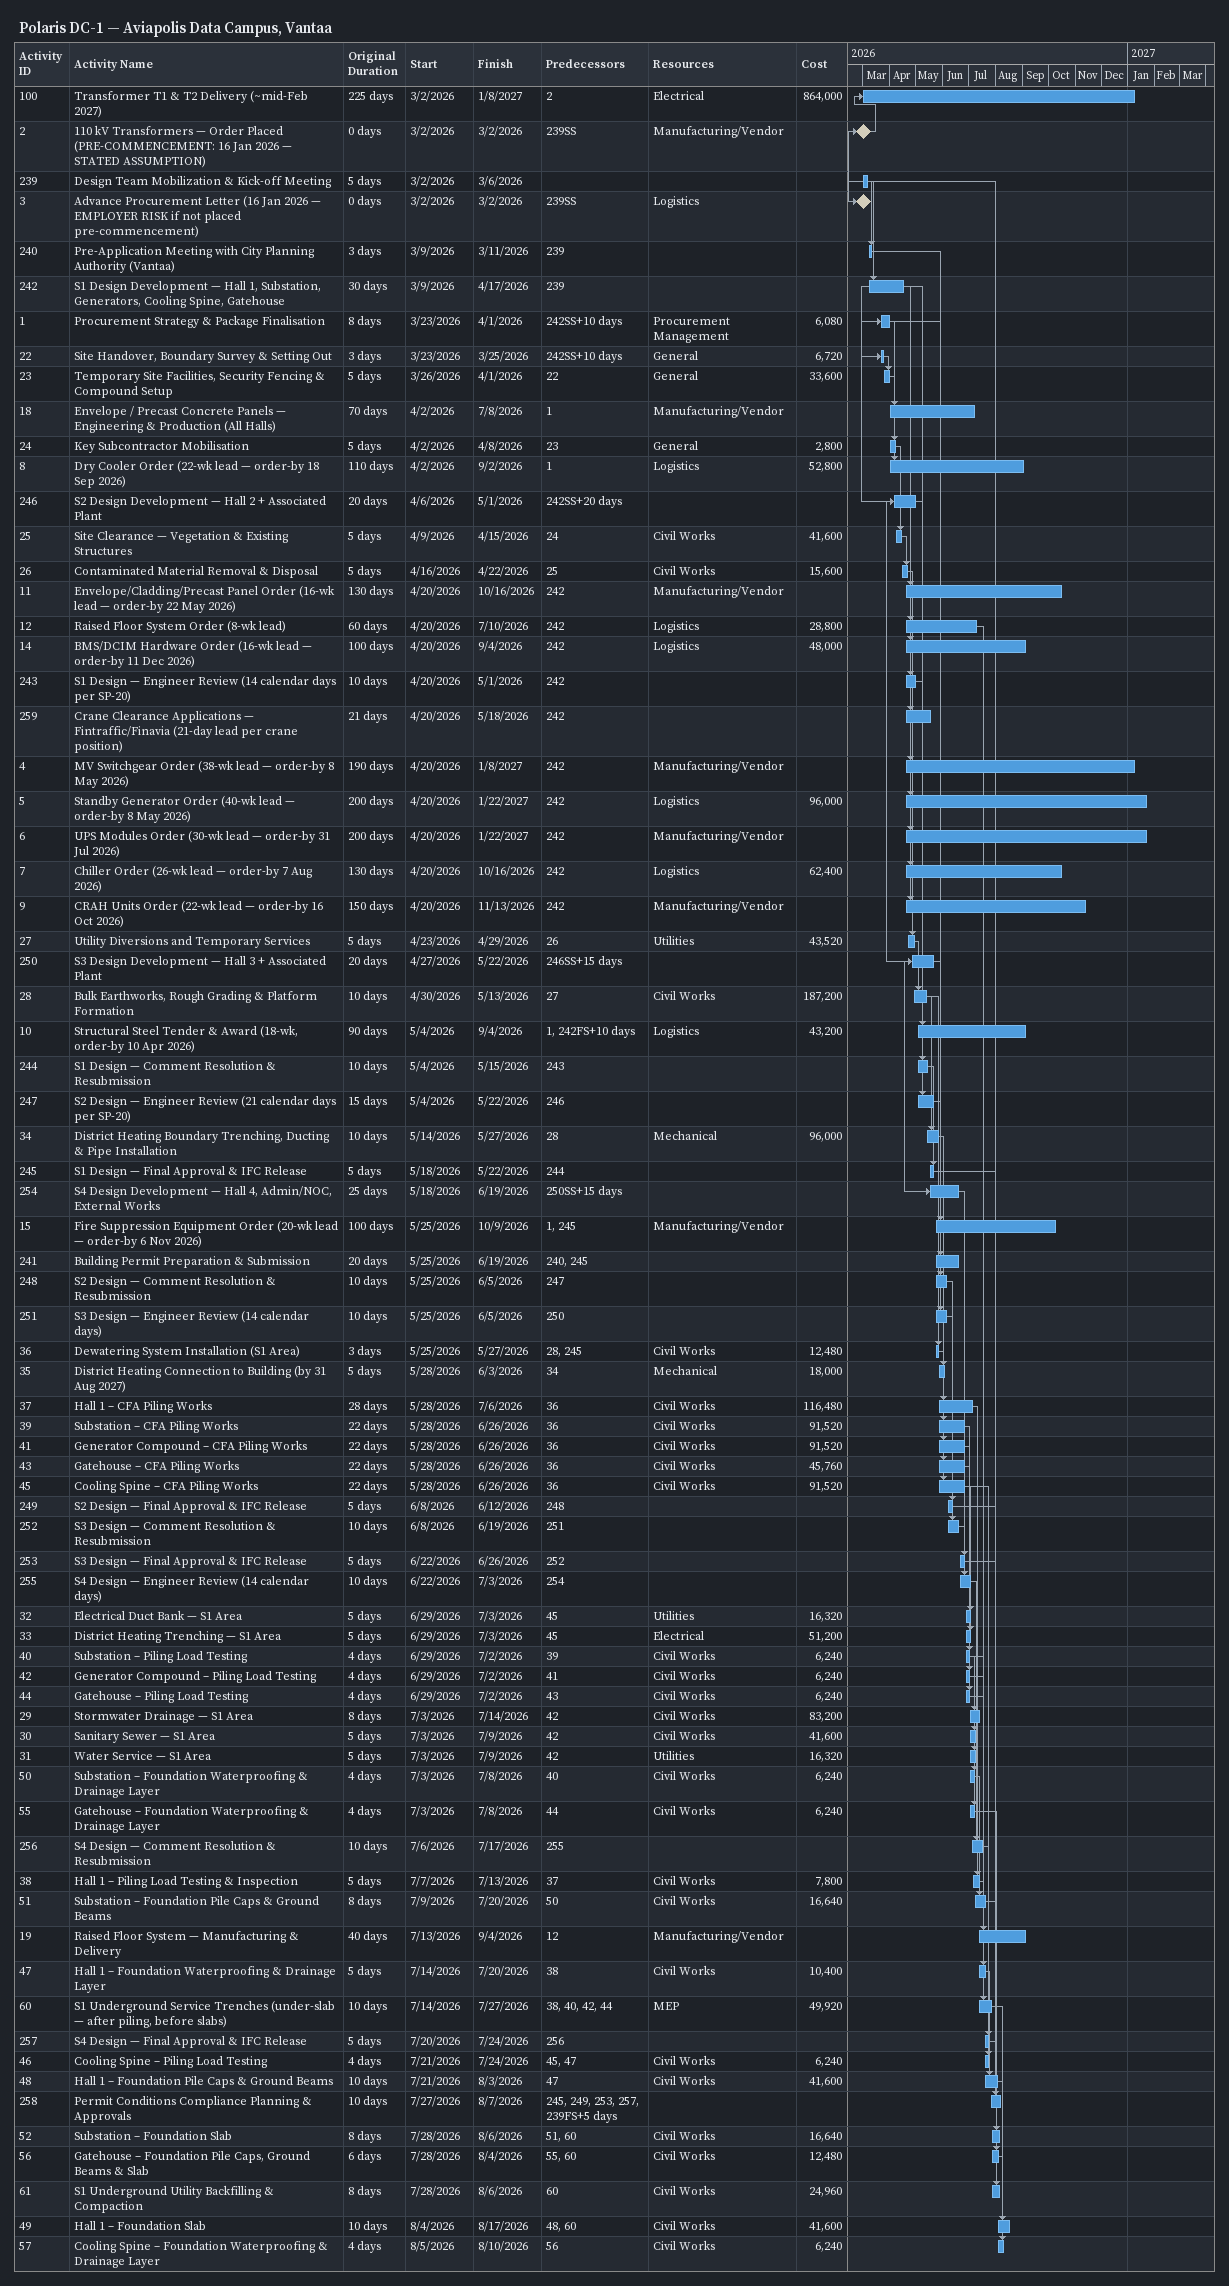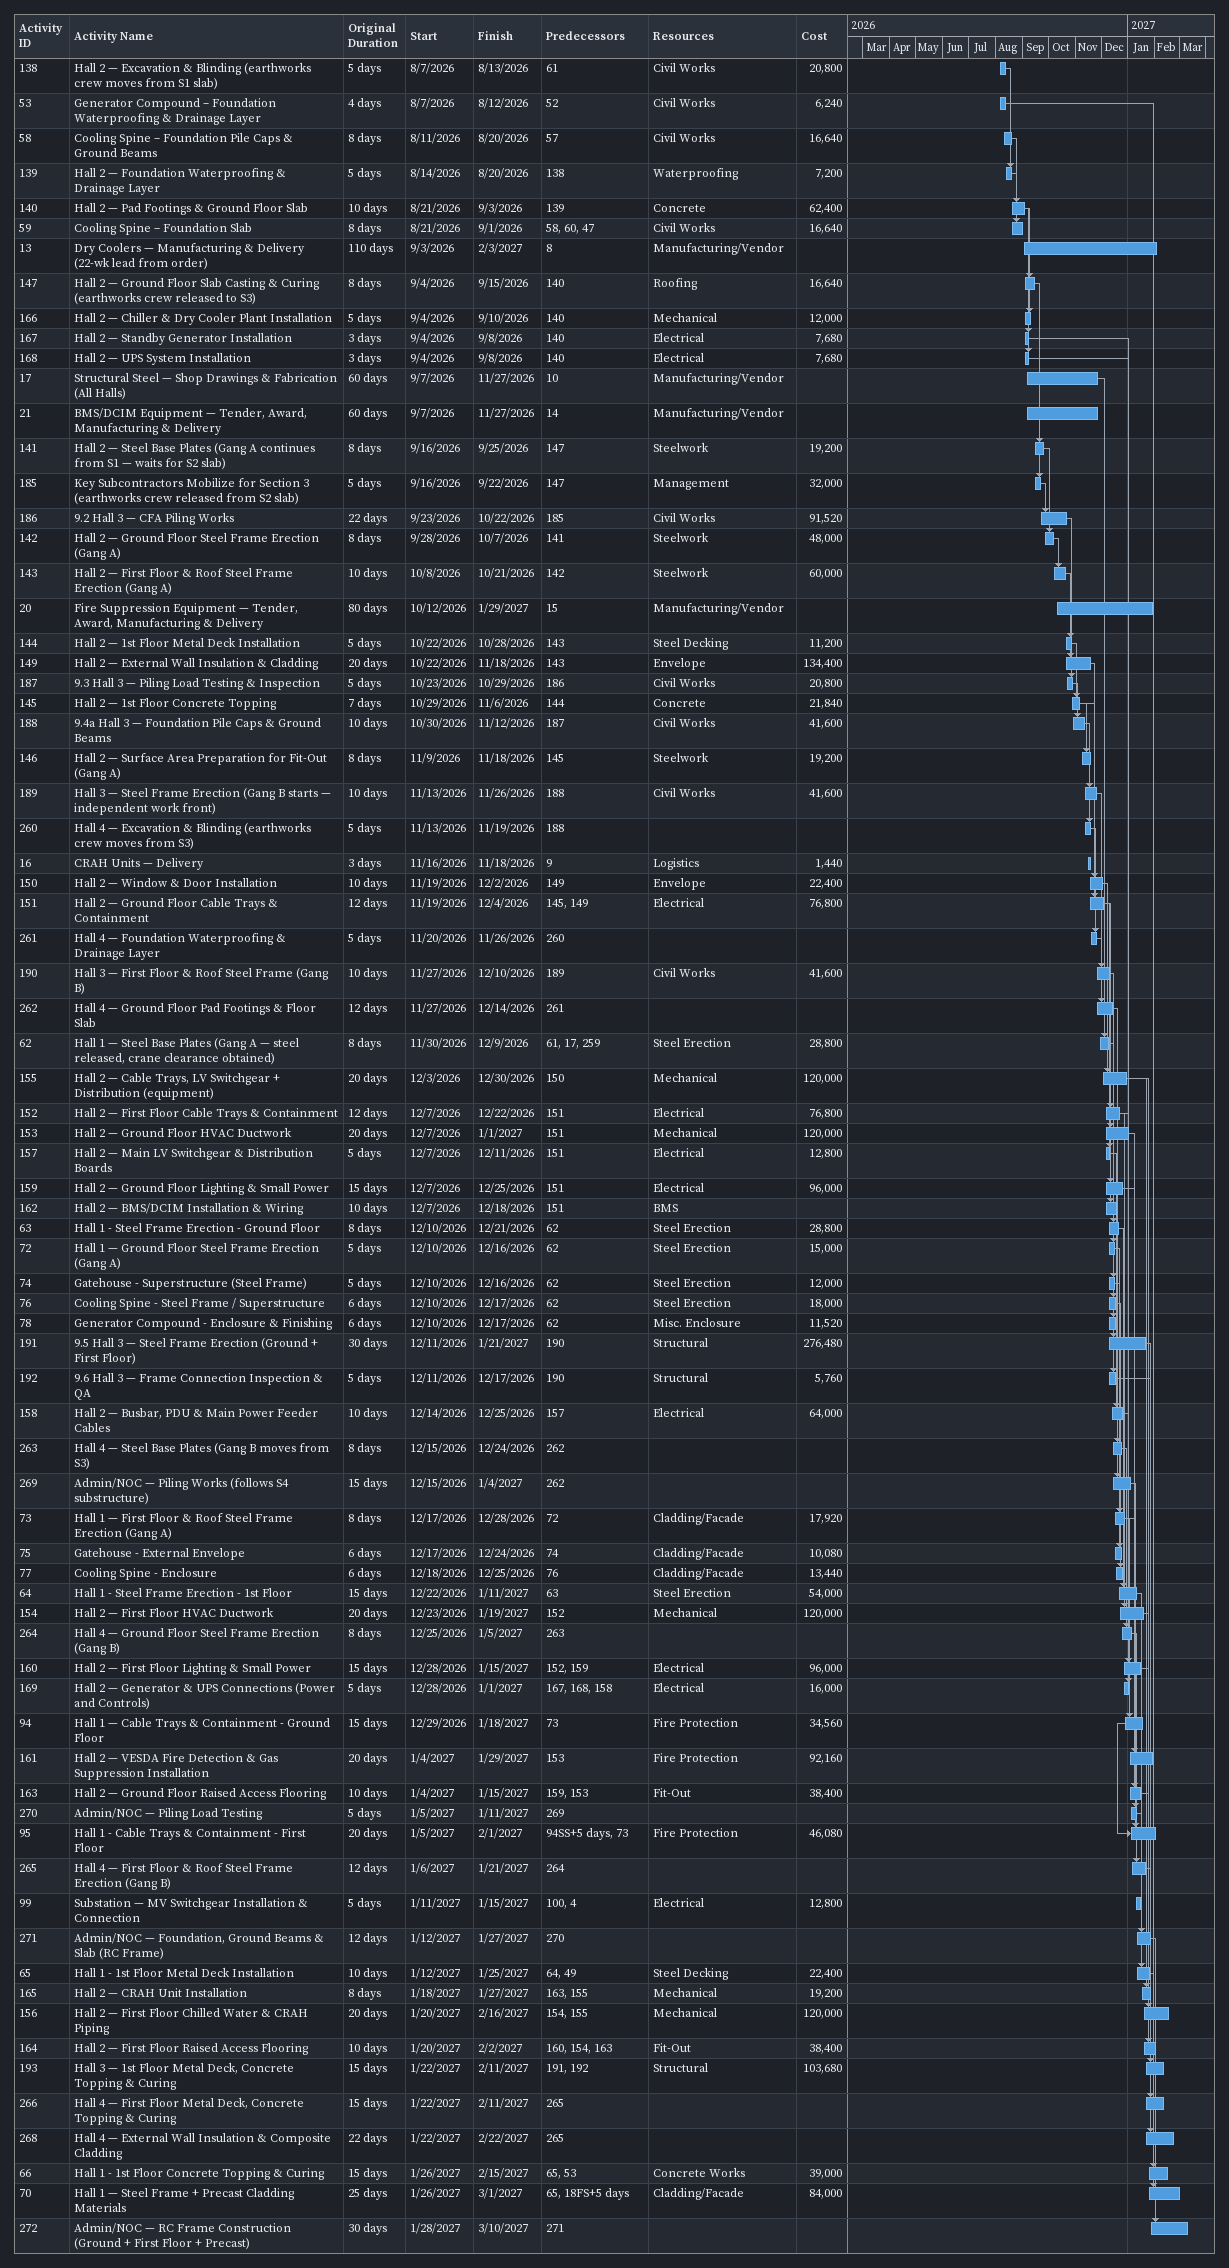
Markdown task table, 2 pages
Polaris DC-1 — Aviapolis Data Campus, Vantaa

| ID | Task | Original duration | Start | Finish | Predecessors | Resources | Cost |
|---|---|---|---|---|---|---|---|
| 100 | Transformer T1 & T2 Delivery (~mid-Feb 2027) | 225d | 2026-03-02 | 2027-01-08 | 2 | Electrical | 864000 |
| 2 | 110 kV Transformers — Order Placed (PRE-COMMENCEMENT: 16 Jan 2026 — STATED ASSUMPTION) | 0d | 2026-03-02 | 2026-03-02 | 239SS | Manufacturing/Vendor |  |
| 239 | Design Team Mobilization & Kick-off Meeting | 5d | 2026-03-02 | 2026-03-06 |  |  |  |
| 3 | Advance Procurement Letter (16 Jan 2026 — EMPLOYER RISK if not placed pre-commencement) | 0d | 2026-03-02 | 2026-03-02 | 239SS | Logistics |  |
| 240 | Pre-Application Meeting with City Planning Authority (Vantaa) | 3d | 2026-03-09 | 2026-03-11 | 239 |  |  |
| 242 | S1 Design Development — Hall 1, Substation, Generators, Cooling Spine, Gatehouse | 30d | 2026-03-09 | 2026-04-17 | 239 |  |  |
| 1 | Procurement Strategy & Package Finalisation | 8d | 2026-03-23 | 2026-04-01 | 242SS+10d | Procurement Management | 6080 |
| 22 | Site Handover, Boundary Survey & Setting Out | 3d | 2026-03-23 | 2026-03-25 | 242SS+10d | General | 6720 |
| 23 | Temporary Site Facilities, Security Fencing & Compound Setup | 5d | 2026-03-26 | 2026-04-01 | 22 | General | 33600 |
| 18 | Envelope / Precast Concrete Panels — Engineering & Production (All Halls) | 70d | 2026-04-02 | 2026-07-08 | 1 | Manufacturing/Vendor |  |
| 24 | Key Subcontractor Mobilisation | 5d | 2026-04-02 | 2026-04-08 | 23 | General | 2800 |
| 8 | Dry Cooler Order (22-wk lead — order-by 18 Sep 2026) | 110d | 2026-04-02 | 2026-09-02 | 1 | Logistics | 52800 |
| 246 | S2 Design Development — Hall 2 + Associated Plant | 20d | 2026-04-06 | 2026-05-01 | 242SS+20d |  |  |
| 25 | Site Clearance — Vegetation & Existing Structures | 5d | 2026-04-09 | 2026-04-15 | 24 | Civil Works | 41600 |
| 26 | Contaminated Material Removal & Disposal | 5d | 2026-04-16 | 2026-04-22 | 25 | Civil Works | 15600 |
| 11 | Envelope/Cladding/Precast Panel Order (16-wk lead — order-by 22 May 2026) | 130d | 2026-04-20 | 2026-10-16 | 242 | Manufacturing/Vendor |  |
| 12 | Raised Floor System Order (8-wk lead) | 60d | 2026-04-20 | 2026-07-10 | 242 | Logistics | 28800 |
| 14 | BMS/DCIM Hardware Order (16-wk lead — order-by 11 Dec 2026) | 100d | 2026-04-20 | 2026-09-04 | 242 | Logistics | 48000 |
| 243 | S1 Design — Engineer Review (14 calendar days per SP-20) | 10d | 2026-04-20 | 2026-05-01 | 242 |  |  |
| 259 | Crane Clearance Applications — Fintraffic/Finavia (21-day lead per crane position) | 21d | 2026-04-20 | 2026-05-18 | 242 |  |  |
| 4 | MV Switchgear Order (38-wk lead — order-by 8 May 2026) | 190d | 2026-04-20 | 2027-01-08 | 242 | Manufacturing/Vendor |  |
| 5 | Standby Generator Order (40-wk lead — order-by 8 May 2026) | 200d | 2026-04-20 | 2027-01-22 | 242 | Logistics | 96000 |
| 6 | UPS Modules Order (30-wk lead — order-by 31 Jul 2026) | 200d | 2026-04-20 | 2027-01-22 | 242 | Manufacturing/Vendor |  |
| 7 | Chiller Order (26-wk lead — order-by 7 Aug 2026) | 130d | 2026-04-20 | 2026-10-16 | 242 | Logistics | 62400 |
| 9 | CRAH Units Order (22-wk lead — order-by 16 Oct 2026) | 150d | 2026-04-20 | 2026-11-13 | 242 | Manufacturing/Vendor |  |
| 27 | Utility Diversions and Temporary Services | 5d | 2026-04-23 | 2026-04-29 | 26 | Utilities | 43520 |
| 250 | S3 Design Development — Hall 3 + Associated Plant | 20d | 2026-04-27 | 2026-05-22 | 246SS+15d |  |  |
| 28 | Bulk Earthworks, Rough Grading & Platform Formation | 10d | 2026-04-30 | 2026-05-13 | 27 | Civil Works | 187200 |
| 10 | Structural Steel Tender & Award (18-wk, order-by 10 Apr 2026) | 90d | 2026-05-04 | 2026-09-04 | 1, 242FS+10d | Logistics | 43200 |
| 244 | S1 Design — Comment Resolution & Resubmission | 10d | 2026-05-04 | 2026-05-15 | 243 |  |  |
| 247 | S2 Design — Engineer Review (21 calendar days per SP-20) | 15d | 2026-05-04 | 2026-05-22 | 246 |  |  |
| 34 | District Heating Boundary Trenching, Ducting & Pipe Installation | 10d | 2026-05-14 | 2026-05-27 | 28 | Mechanical | 96000 |
| 245 | S1 Design — Final Approval & IFC Release | 5d | 2026-05-18 | 2026-05-22 | 244 |  |  |
| 254 | S4 Design Development — Hall 4, Admin/NOC, External Works | 25d | 2026-05-18 | 2026-06-19 | 250SS+15d |  |  |
| 15 | Fire Suppression Equipment Order (20-wk lead — order-by 6 Nov 2026) | 100d | 2026-05-25 | 2026-10-09 | 1, 245 | Manufacturing/Vendor |  |
| 241 | Building Permit Preparation & Submission | 20d | 2026-05-25 | 2026-06-19 | 240, 245 |  |  |
| 248 | S2 Design — Comment Resolution & Resubmission | 10d | 2026-05-25 | 2026-06-05 | 247 |  |  |
| 251 | S3 Design — Engineer Review (14 calendar days) | 10d | 2026-05-25 | 2026-06-05 | 250 |  |  |
| 36 | Dewatering System Installation (S1 Area) | 3d | 2026-05-25 | 2026-05-27 | 28, 245 | Civil Works | 12480 |
| 35 | District Heating Connection to Building (by 31 Aug 2027) | 5d | 2026-05-28 | 2026-06-03 | 34 | Mechanical | 18000 |
| 37 | Hall 1 – CFA Piling Works | 28d | 2026-05-28 | 2026-07-06 | 36 | Civil Works | 116480 |
| 39 | Substation – CFA Piling Works | 22d | 2026-05-28 | 2026-06-26 | 36 | Civil Works | 91520 |
| 41 | Generator Compound – CFA Piling Works | 22d | 2026-05-28 | 2026-06-26 | 36 | Civil Works | 91520 |
| 43 | Gatehouse – CFA Piling Works | 22d | 2026-05-28 | 2026-06-26 | 36 | Civil Works | 45760 |
| 45 | Cooling Spine – CFA Piling Works | 22d | 2026-05-28 | 2026-06-26 | 36 | Civil Works | 91520 |
| 249 | S2 Design — Final Approval & IFC Release | 5d | 2026-06-08 | 2026-06-12 | 248 |  |  |
| 252 | S3 Design — Comment Resolution & Resubmission | 10d | 2026-06-08 | 2026-06-19 | 251 |  |  |
| 253 | S3 Design — Final Approval & IFC Release | 5d | 2026-06-22 | 2026-06-26 | 252 |  |  |
| 255 | S4 Design — Engineer Review (14 calendar days) | 10d | 2026-06-22 | 2026-07-03 | 254 |  |  |
| 32 | Electrical Duct Bank — S1 Area | 5d | 2026-06-29 | 2026-07-03 | 45 | Utilities | 16320 |
| 33 | District Heating Trenching — S1 Area | 5d | 2026-06-29 | 2026-07-03 | 45 | Electrical | 51200 |
| 40 | Substation – Piling Load Testing | 4d | 2026-06-29 | 2026-07-02 | 39 | Civil Works | 6240 |
| 42 | Generator Compound – Piling Load Testing | 4d | 2026-06-29 | 2026-07-02 | 41 | Civil Works | 6240 |
| 44 | Gatehouse – Piling Load Testing | 4d | 2026-06-29 | 2026-07-02 | 43 | Civil Works | 6240 |
| 29 | Stormwater Drainage — S1 Area | 8d | 2026-07-03 | 2026-07-14 | 42 | Civil Works | 83200 |
| 30 | Sanitary Sewer — S1 Area | 5d | 2026-07-03 | 2026-07-09 | 42 | Civil Works | 41600 |
| 31 | Water Service — S1 Area | 5d | 2026-07-03 | 2026-07-09 | 42 | Utilities | 16320 |
| 50 | Substation – Foundation Waterproofing & Drainage Layer | 4d | 2026-07-03 | 2026-07-08 | 40 | Civil Works | 6240 |
| 55 | Gatehouse – Foundation Waterproofing & Drainage Layer | 4d | 2026-07-03 | 2026-07-08 | 44 | Civil Works | 6240 |
| 256 | S4 Design — Comment Resolution & Resubmission | 10d | 2026-07-06 | 2026-07-17 | 255 |  |  |
| 38 | Hall 1 – Piling Load Testing & Inspection | 5d | 2026-07-07 | 2026-07-13 | 37 | Civil Works | 7800 |
| 51 | Substation – Foundation Pile Caps & Ground Beams | 8d | 2026-07-09 | 2026-07-20 | 50 | Civil Works | 16640 |
| 19 | Raised Floor System — Manufacturing & Delivery | 40d | 2026-07-13 | 2026-09-04 | 12 | Manufacturing/Vendor |  |
| 47 | Hall 1 – Foundation Waterproofing & Drainage Layer | 5d | 2026-07-14 | 2026-07-20 | 38 | Civil Works | 10400 |
| 60 | S1 Underground Service Trenches (under-slab — after piling, before slabs) | 10d | 2026-07-14 | 2026-07-27 | 38, 40, 42, 44 | MEP | 49920 |
| 257 | S4 Design — Final Approval & IFC Release | 5d | 2026-07-20 | 2026-07-24 | 256 |  |  |
| 46 | Cooling Spine – Piling Load Testing | 4d | 2026-07-21 | 2026-07-24 | 45, 47 | Civil Works | 6240 |
| 48 | Hall 1 – Foundation Pile Caps & Ground Beams | 10d | 2026-07-21 | 2026-08-03 | 47 | Civil Works | 41600 |
| 258 | Permit Conditions Compliance Planning & Approvals | 10d | 2026-07-27 | 2026-08-07 | 245, 249, 253, 257, 239FS+5d |  |  |
| 52 | Substation – Foundation Slab | 8d | 2026-07-28 | 2026-08-06 | 51, 60 | Civil Works | 16640 |
| 56 | Gatehouse – Foundation Pile Caps, Ground Beams & Slab | 6d | 2026-07-28 | 2026-08-04 | 55, 60 | Civil Works | 12480 |
| 61 | S1 Underground Utility Backfilling & Compaction | 8d | 2026-07-28 | 2026-08-06 | 60 | Civil Works | 24960 |
| 49 | Hall 1 – Foundation Slab | 10d | 2026-08-04 | 2026-08-17 | 48, 60 | Civil Works | 41600 |
| 57 | Cooling Spine – Foundation Waterproofing & Drainage Layer | 4d | 2026-08-05 | 2026-08-10 | 56 | Civil Works | 6240 |
| 138 | Hall 2 — Excavation & Blinding (earthworks crew moves from S1 slab) | 5d | 2026-08-07 | 2026-08-13 | 61 | Civil Works | 20800 |
| 53 | Generator Compound – Foundation Waterproofing & Drainage Layer | 4d | 2026-08-07 | 2026-08-12 | 52 | Civil Works | 6240 |
| 58 | Cooling Spine – Foundation Pile Caps & Ground Beams | 8d | 2026-08-11 | 2026-08-20 | 57 | Civil Works | 16640 |
| 139 | Hall 2 — Foundation Waterproofing & Drainage Layer | 5d | 2026-08-14 | 2026-08-20 | 138 | Waterproofing | 7200 |
| 140 | Hall 2 — Pad Footings & Ground Floor Slab | 10d | 2026-08-21 | 2026-09-03 | 139 | Concrete | 62400 |
| 59 | Cooling Spine – Foundation Slab | 8d | 2026-08-21 | 2026-09-01 | 58, 60, 47 | Civil Works | 16640 |
| 13 | Dry Coolers — Manufacturing & Delivery (22-wk lead from order) | 110d | 2026-09-03 | 2027-02-03 | 8 | Manufacturing/Vendor |  |
| 147 | Hall 2 — Ground Floor Slab Casting & Curing (earthworks crew released to S3) | 8d | 2026-09-04 | 2026-09-15 | 140 | Roofing | 16640 |
| 166 | Hall 2 — Chiller & Dry Cooler Plant Installation | 5d | 2026-09-04 | 2026-09-10 | 140 | Mechanical | 12000 |
| 167 | Hall 2 — Standby Generator Installation | 3d | 2026-09-04 | 2026-09-08 | 140 | Electrical | 7680 |
| 168 | Hall 2 — UPS System Installation | 3d | 2026-09-04 | 2026-09-08 | 140 | Electrical | 7680 |
| 17 | Structural Steel — Shop Drawings & Fabrication (All Halls) | 60d | 2026-09-07 | 2026-11-27 | 10 | Manufacturing/Vendor |  |
| 21 | BMS/DCIM Equipment — Tender, Award, Manufacturing & Delivery | 60d | 2026-09-07 | 2026-11-27 | 14 | Manufacturing/Vendor |  |
| 141 | Hall 2 — Steel Base Plates (Gang A continues from S1 — waits for S2 slab) | 8d | 2026-09-16 | 2026-09-25 | 147 | Steelwork | 19200 |
| 185 | Key Subcontractors Mobilize for Section 3 (earthworks crew released from S2 slab) | 5d | 2026-09-16 | 2026-09-22 | 147 | Management | 32000 |
| 186 | 9.2 Hall 3 — CFA Piling Works | 22d | 2026-09-23 | 2026-10-22 | 185 | Civil Works | 91520 |
| 142 | Hall 2 — Ground Floor Steel Frame Erection (Gang A) | 8d | 2026-09-28 | 2026-10-07 | 141 | Steelwork | 48000 |
| 143 | Hall 2 — First Floor & Roof Steel Frame Erection (Gang A) | 10d | 2026-10-08 | 2026-10-21 | 142 | Steelwork | 60000 |
| 20 | Fire Suppression Equipment — Tender, Award, Manufacturing & Delivery | 80d | 2026-10-12 | 2027-01-29 | 15 | Manufacturing/Vendor |  |
| 144 | Hall 2 — 1st Floor Metal Deck Installation | 5d | 2026-10-22 | 2026-10-28 | 143 | Steel Decking | 11200 |
| 149 | Hall 2 — External Wall Insulation & Cladding | 20d | 2026-10-22 | 2026-11-18 | 143 | Envelope | 134400 |
| 187 | 9.3 Hall 3 — Piling Load Testing & Inspection | 5d | 2026-10-23 | 2026-10-29 | 186 | Civil Works | 20800 |
| 145 | Hall 2 — 1st Floor Concrete Topping | 7d | 2026-10-29 | 2026-11-06 | 144 | Concrete | 21840 |
| 188 | 9.4a Hall 3 — Foundation Pile Caps & Ground Beams | 10d | 2026-10-30 | 2026-11-12 | 187 | Civil Works | 41600 |
| 146 | Hall 2 — Surface Area Preparation for Fit-Out (Gang A) | 8d | 2026-11-09 | 2026-11-18 | 145 | Steelwork | 19200 |
| 189 | Hall 3 — Steel Frame Erection (Gang B starts — independent work front) | 10d | 2026-11-13 | 2026-11-26 | 188 | Civil Works | 41600 |
| 260 | Hall 4 — Excavation & Blinding (earthworks crew moves from S3) | 5d | 2026-11-13 | 2026-11-19 | 188 |  |  |
| 16 | CRAH Units — Delivery | 3d | 2026-11-16 | 2026-11-18 | 9 | Logistics | 1440 |
| 150 | Hall 2 — Window & Door Installation | 10d | 2026-11-19 | 2026-12-02 | 149 | Envelope | 22400 |
| 151 | Hall 2 — Ground Floor Cable Trays & Containment | 12d | 2026-11-19 | 2026-12-04 | 145, 149 | Electrical | 76800 |
| 261 | Hall 4 — Foundation Waterproofing & Drainage Layer | 5d | 2026-11-20 | 2026-11-26 | 260 |  |  |
| 190 | Hall 3 — First Floor & Roof Steel Frame (Gang B) | 10d | 2026-11-27 | 2026-12-10 | 189 | Civil Works | 41600 |
| 262 | Hall 4 — Ground Floor Pad Footings & Floor Slab | 12d | 2026-11-27 | 2026-12-14 | 261 |  |  |
| 62 | Hall 1 — Steel Base Plates (Gang A — steel released, crane clearance obtained) | 8d | 2026-11-30 | 2026-12-09 | 61, 17, 259 | Steel Erection | 28800 |
| 155 | Hall 2 — Cable Trays, LV Switchgear + Distribution (equipment) | 20d | 2026-12-03 | 2026-12-30 | 150 | Mechanical | 120000 |
| 152 | Hall 2 — First Floor Cable Trays & Containment | 12d | 2026-12-07 | 2026-12-22 | 151 | Electrical | 76800 |
| 153 | Hall 2 — Ground Floor HVAC Ductwork | 20d | 2026-12-07 | 2027-01-01 | 151 | Mechanical | 120000 |
| 157 | Hall 2 — Main LV Switchgear & Distribution Boards | 5d | 2026-12-07 | 2026-12-11 | 151 | Electrical | 12800 |
| 159 | Hall 2 — Ground Floor Lighting & Small Power | 15d | 2026-12-07 | 2026-12-25 | 151 | Electrical | 96000 |
| 162 | Hall 2 — BMS/DCIM Installation & Wiring | 10d | 2026-12-07 | 2026-12-18 | 151 | BMS |  |
| 63 | Hall 1 - Steel Frame Erection - Ground Floor | 8d | 2026-12-10 | 2026-12-21 | 62 | Steel Erection | 28800 |
| 72 | Hall 1 — Ground Floor Steel Frame Erection (Gang A) | 5d | 2026-12-10 | 2026-12-16 | 62 | Steel Erection | 15000 |
| 74 | Gatehouse - Superstructure (Steel Frame) | 5d | 2026-12-10 | 2026-12-16 | 62 | Steel Erection | 12000 |
| 76 | Cooling Spine - Steel Frame / Superstructure | 6d | 2026-12-10 | 2026-12-17 | 62 | Steel Erection | 18000 |
| 78 | Generator Compound - Enclosure & Finishing | 6d | 2026-12-10 | 2026-12-17 | 62 | Misc. Enclosure | 11520 |
| 191 | 9.5 Hall 3 — Steel Frame Erection (Ground + First Floor) | 30d | 2026-12-11 | 2027-01-21 | 190 | Structural | 276480 |
| 192 | 9.6 Hall 3 — Frame Connection Inspection & QA | 5d | 2026-12-11 | 2026-12-17 | 190 | Structural | 5760 |
| 158 | Hall 2 — Busbar, PDU & Main Power Feeder Cables | 10d | 2026-12-14 | 2026-12-25 | 157 | Electrical | 64000 |
| 263 | Hall 4 — Steel Base Plates (Gang B moves from S3) | 8d | 2026-12-15 | 2026-12-24 | 262 |  |  |
| 269 | Admin/NOC — Piling Works (follows S4 substructure) | 15d | 2026-12-15 | 2027-01-04 | 262 |  |  |
| 73 | Hall 1 — First Floor & Roof Steel Frame Erection (Gang A) | 8d | 2026-12-17 | 2026-12-28 | 72 | Cladding/Facade | 17920 |
| 75 | Gatehouse - External Envelope | 6d | 2026-12-17 | 2026-12-24 | 74 | Cladding/Facade | 10080 |
| 77 | Cooling Spine - Enclosure | 6d | 2026-12-18 | 2026-12-25 | 76 | Cladding/Facade | 13440 |
| 64 | Hall 1 - Steel Frame Erection - 1st Floor | 15d | 2026-12-22 | 2027-01-11 | 63 | Steel Erection | 54000 |
| 154 | Hall 2 — First Floor HVAC Ductwork | 20d | 2026-12-23 | 2027-01-19 | 152 | Mechanical | 120000 |
| 264 | Hall 4 — Ground Floor Steel Frame Erection (Gang B) | 8d | 2026-12-25 | 2027-01-05 | 263 |  |  |
| 160 | Hall 2 — First Floor Lighting & Small Power | 15d | 2026-12-28 | 2027-01-15 | 152, 159 | Electrical | 96000 |
| 169 | Hall 2 — Generator & UPS Connections (Power and Controls) | 5d | 2026-12-28 | 2027-01-01 | 167, 168, 158 | Electrical | 16000 |
| 94 | Hall 1 — Cable Trays & Containment - Ground Floor | 15d | 2026-12-29 | 2027-01-18 | 73 | Fire Protection | 34560 |
| 161 | Hall 2 — VESDA Fire Detection & Gas Suppression Installation | 20d | 2027-01-04 | 2027-01-29 | 153 | Fire Protection | 92160 |
| 163 | Hall 2 — Ground Floor Raised Access Flooring | 10d | 2027-01-04 | 2027-01-15 | 159, 153 | Fit-Out | 38400 |
| 270 | Admin/NOC — Piling Load Testing | 5d | 2027-01-05 | 2027-01-11 | 269 |  |  |
| 95 | Hall 1 - Cable Trays & Containment - First Floor | 20d | 2027-01-05 | 2027-02-01 | 94SS+5d, 73 | Fire Protection | 46080 |
| 265 | Hall 4 — First Floor & Roof Steel Frame Erection (Gang B) | 12d | 2027-01-06 | 2027-01-21 | 264 |  |  |
| 99 | Substation — MV Switchgear Installation & Connection | 5d | 2027-01-11 | 2027-01-15 | 100, 4 | Electrical | 12800 |
| 271 | Admin/NOC — Foundation, Ground Beams & Slab (RC Frame) | 12d | 2027-01-12 | 2027-01-27 | 270 |  |  |
| 65 | Hall 1 - 1st Floor Metal Deck Installation | 10d | 2027-01-12 | 2027-01-25 | 64, 49 | Steel Decking | 22400 |
| 165 | Hall 2 — CRAH Unit Installation | 8d | 2027-01-18 | 2027-01-27 | 163, 155 | Mechanical | 19200 |
| 156 | Hall 2 — First Floor Chilled Water & CRAH Piping | 20d | 2027-01-20 | 2027-02-16 | 154, 155 | Mechanical | 120000 |
| 164 | Hall 2 — First Floor Raised Access Flooring | 10d | 2027-01-20 | 2027-02-02 | 160, 154, 163 | Fit-Out | 38400 |
| 193 | Hall 3 — 1st Floor Metal Deck, Concrete Topping & Curing | 15d | 2027-01-22 | 2027-02-11 | 191, 192 | Structural | 103680 |
| 266 | Hall 4 — First Floor Metal Deck, Concrete Topping & Curing | 15d | 2027-01-22 | 2027-02-11 | 265 |  |  |
| 268 | Hall 4 — External Wall Insulation & Composite Cladding | 22d | 2027-01-22 | 2027-02-22 | 265 |  |  |
| 66 | Hall 1 - 1st Floor Concrete Topping & Curing | 15d | 2027-01-26 | 2027-02-15 | 65, 53 | Concrete Works | 39000 |
| 70 | Hall 1 — Steel Frame + Precast Cladding Materials | 25d | 2027-01-26 | 2027-03-01 | 65, 18FS+5d | Cladding/Facade | 84000 |
| 272 | Admin/NOC — RC Frame Construction (Ground + First Floor + Precast) | 30d | 2027-01-28 | 2027-03-10 | 271 |  |  |
